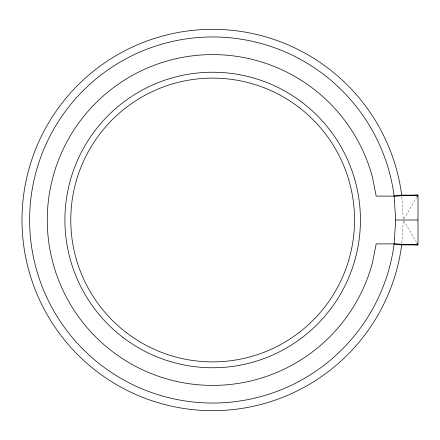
<?xml version="1.0" encoding="UTF-8"?>
<svg xmlns="http://www.w3.org/2000/svg" width="440" height="440" viewBox="0 0 440 440"><rect width="100%" height="100%" fill="white"/><g stroke="black" fill="none" stroke-linecap="round" stroke-linejoin="round"><path stroke-width="0.33" stroke-dasharray="2.2 1.65" d="M401.836 242.869L403.288 220.671M404.014 218.845L416.636 197.428M403.673 220.578L416.636 242.572M401.836 197.131L403.243 218.653"/><path stroke-width="0.66" d="M394.141 243.892L395.709 220L394.141 196.108A183.04 183.04 0 0 0 114.318 65.626A183.04 183.04 0 0 0 114.318 374.374A183.04 183.04 0 0 0 394.141 243.892L418 244.888L418 195.113L401.704 195.113L394.141 196.108L376.195 196.108L372.433 177.194A165.402 165.402 0 0 0 117.794 84.513A165.402 165.402 0 0 0 117.794 355.487A165.402 165.402 0 0 0 372.433 262.807L376.195 243.892L394.141 243.892L401.704 244.888L418 244.888L416.977 243.15M416.977 196.851L418 195.113L394.141 196.108M395.709 220L418 220M401.704 244.888A190.669 190.669 0 0 1 110.22 380.809A190.669 190.669 0 0 1 110.22 59.191A190.669 190.669 0 0 1 401.704 195.113M126.291 332.563A141.884 141.884 0 0 0 353.337 238.519A141.884 141.884 0 0 0 158.367 88.913A141.884 141.884 0 0 0 126.291 332.563M122.716 337.227A147.763 147.763 0 0 0 359.167 239.289A147.763 147.763 0 0 0 156.118 83.484A147.763 147.763 0 0 0 122.716 337.227"/></g></svg>
